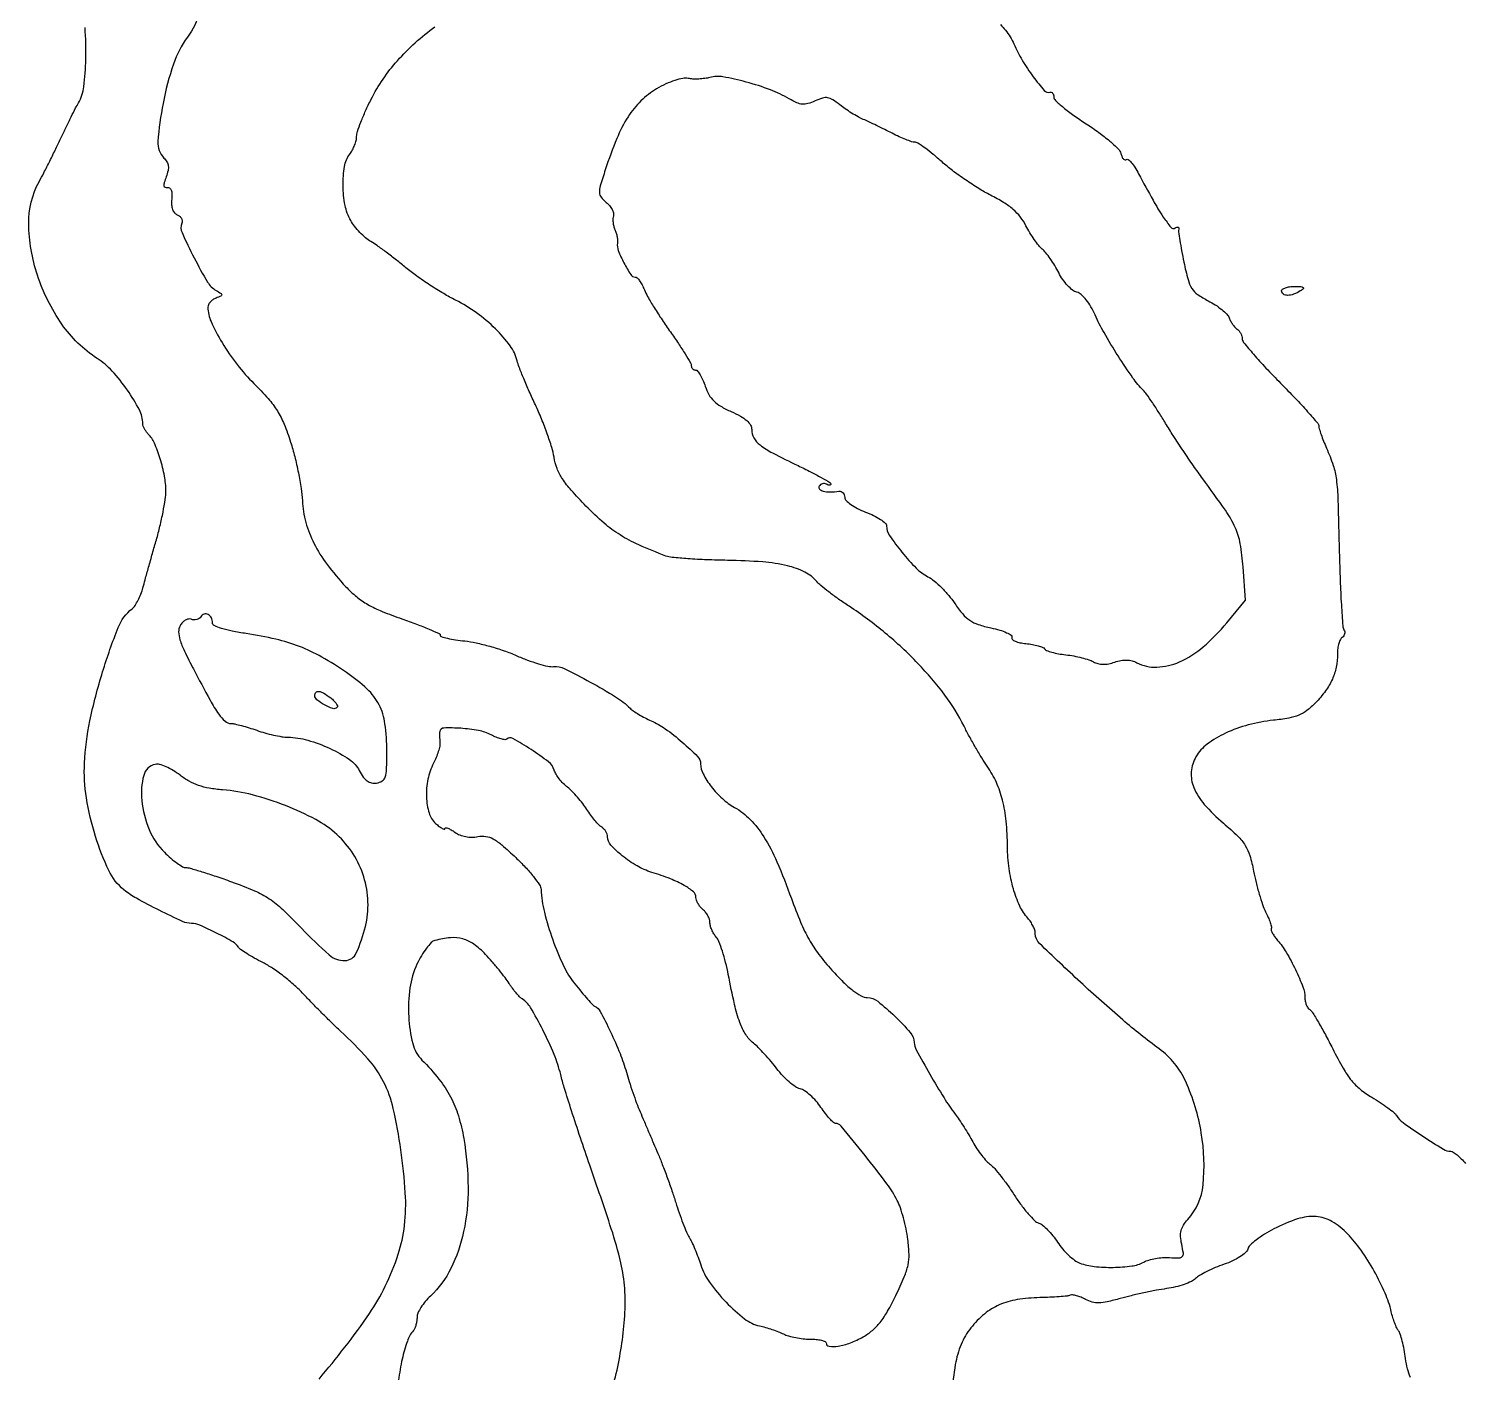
# Model space of a CAD drawing. Extents: x 0 to 1938, y 0 to 2000.
# Drawn here: x 1301.5 to 1610.3, y 1135.5 to 1424.4 of the extents above; entities that cross this region are included whole.
import ezdxf

# ---------------------------------------------------------------- set-up
doc = ezdxf.new("R2010")
doc.units = 0

msp = doc.modelspace()

# ---------------------------------------------------------------- linework, layer by layer
for points in [[(1338.305103, 1428.034007, -0.085689), (1335.589035, 1422.594584, 0.077723), (1332.584243, 1416.807932, 0.033124), (1330.354983, 1408.345646, 0.028366), (1329.242785, 1400.135328, 0.219246), (1330.551433, 1396.591424, -0.066448), (1331.187585, 1395.759277, -0.100653), (1331.472766, 1394.896885, -0.084767), (1331.421716, 1393.884724, -0.035965), (1331.030086, 1392.579133, 0.017943), (1330.608348, 1391.337503, 0.099873), (1330.543693, 1390.640294, 0.268021), (1330.781083, 1390.314946, 0.153984), (1331.278343, 1390.259448, -0.2046), (1331.765926, 1390.155925, -0.152323), (1332.105149, 1389.714879, -0.083503), (1332.258977, 1388.900507, -0.031176), (1332.209658, 1387.734096, 0.042272), (1332.185664, 1386.540286, 0.069541), (1332.389192, 1385.552779, 0.087971), (1332.802155, 1384.827503, 0.128524), (1333.396515, 1384.401337, -0.085362), (1333.923383, 1384.087862, -0.09364), (1334.295475, 1383.624924, -0.100377), (1334.456385, 1383.086126, -0.114632), (1334.382439, 1382.554238, 0.1999), (1334.439161, 1380.542708, 0.012802), (1337.04166, 1375.132929, 0.015391), (1339.916583, 1369.92961, 0.131666), (1341.804398, 1368.086497, -0.012832), (1342.824131, 1367.479037, -0.266374), (1342.984665, 1367.176042, -0.285508), (1342.79966, 1366.899526, -0.014294), (1341.75, 1366.460261, 0.058354), (1341.080799, 1366.108178, 0.059062), (1340.514062, 1365.612224, 0.06504), (1340.129058, 1365.054294, 0.11909), (1340, 1364.520129, 0.107233), (1340.675288, 1361.407641, 0.028865), (1343.045477, 1356.910127, 0.028926), (1346.285022, 1352.180612, 0.033315), (1349.910986, 1348.087916, -0.0169), (1352.976846, 1344.848057, -0.041091), (1354.945274, 1342.214598, -0.043089), (1356.402628, 1339.371128, -0.020283), (1357.807411, 1335.485758, -0.01589), (1358.675941, 1332.402707, -0.011408), (1359.456977, 1328.91002, -0.011539), (1360.048326, 1325.547947, -0.024244), (1360.319798, 1322.910053, 0.053305), (1361.075489, 1318.244629, 0.050159), (1362.807858, 1313.742497, 0.04421), (1365.628019, 1309.203232, 0.027707), (1369.657065, 1304.416697, 0.033758), (1371.967269, 1302.27217, 0.040219), (1374.419955, 1300.592974, 0.033011), (1377.482889, 1299.098463, 0.014111), (1381.75, 1297.493616, -0.006971), (1384.912566, 1296.355458, -0.011146), (1387.576562, 1295.286213, -0.00513), (1389.77124, 1294.321259, -0.294686), (1390, 1293.966822, 0.332303), (1390.219995, 1293.672358, 0.014393), (1391.542187, 1293.322435, 0.019627), (1393.237439, 1292.995191, 0.012148), (1395.25, 1292.737911, -0.028377), (1397.678783, 1292.346972, -0.014556), (1400.671397, 1291.597352, -0.014418), (1403.71705, 1290.64392, -0.021048), (1406.333479, 1289.616118, 0.015045), (1408.728567, 1288.641923, 0.016601), (1411.101218, 1287.847683, 0.016178), (1413.161432, 1287.305199, 0.077075), (1414.372384, 1287.218748, -0.135206), (1416.680017, 1286.784014, -0.010681), (1422.273977, 1283.897643, -0.014835), (1427.720598, 1280.725519, -0.054604), (1430.849641, 1278.266087, 0.044145), (1431.581991, 1277.665319, 0.015562), (1432.728243, 1276.934385, 0.015309), (1434.044532, 1276.205136, 0.017362), (1435.349641, 1275.589777, -0.054212), (1438.406721, 1273.862932, -0.023621), (1442.066807, 1270.96478, -0.017425), (1445.338325, 1267.905924, -0.198583), (1446, 1266.305637, 0.122953), (1446.542012, 1264.134823, 0.0432), (1448.303657, 1261.420615, 0.042163), (1450.700573, 1258.828683, 0.057102), (1453.28317, 1256.961006, -0.071639), (1456.678484, 1254.352615, -0.053619), (1459.594989, 1250.637558, -0.038361), (1462.402255, 1245.268106, -0.014436), (1465.520591, 1237.373439, 0.012749), (1467.522182, 1232.255575, 0.029185), (1469.347995, 1228.539253, 0.033077), (1471.441508, 1225.351815, 0.02158), (1474.245353, 1221.957528, 0.01458), (1476.691733, 1219.397665, 0.030134), (1478.773788, 1217.576506, 0.038506), (1480.51744, 1216.430545, 0.11992), (1481.86413, 1216.063981, -0.161964), (1484.098857, 1215.252807, -0.023942), (1487.768572, 1212.052289, -0.023596), (1491.116097, 1208.519864, -0.170378), (1491.958987, 1206.371154, 0.116929), (1492.386038, 1204.822788, 0.004496), (1495.31772, 1199.592811, 0.008786), (1498.362478, 1194.484146, 0.023633), (1500.7579, 1191, -0.013905), (1501.622328, 1189.793633, -0.006736), (1502.663396, 1188.20625, -0.006675), (1503.704109, 1186.522614, -0.009547), (1504.578336, 1185, 0.020792), (1505.448959, 1183.559657, 0.018089), (1506.475489, 1182.126129, 0.018469), (1507.499757, 1180.896532, 0.049882), (1508.338223, 1180.131502, -0.054561), (1509.259229, 1179.275275, -0.011997), (1510.634116, 1177.605427, -0.012346), (1512.137564, 1175.586727, -0.011589), (1513.572691, 1173.453819, 0.017125), (1515.002432, 1171.378887, 0.020594), (1516.489914, 1169.534818, 0.019752), (1517.848987, 1168.103319, 0.114536), (1518.734468, 1167.567988, -0.092731), (1519.566037, 1167.113026, -0.026822), (1520.652257, 1166.122826, -0.025979), (1521.779756, 1164.852828, -0.02507), (1522.783855, 1163.458048, 0.03326), (1523.844214, 1162.034837, 0.028226), (1525.140381, 1160.679961, 0.029197), (1526.466662, 1159.57924, 0.067861), (1527.598955, 1158.962377, 0.064361), (1530.685128, 1158.224206, 0.030522), (1534.77733, 1158.039092, 0.029984), (1538.743938, 1158.34022, 0.090088), (1541.315741, 1159.179408, -0.054345), (1542.39051, 1159.616827, -0.026334), (1543.838803, 1159.948728, -0.025753), (1545.399684, 1160.138719, -0.033624), (1546.837632, 1160.14218, 0.015847), (1548.938921, 1160.072552, 0.210995), (1549.630869, 1160.376969, 0.22477), (1549.847527, 1161.081711, 0.01807), (1549.490202, 1163.044612, -0.038408), (1549.262573, 1164.666624, -0.0758), (1549.37749, 1165.959367, -0.079381), (1549.86612, 1167.12026, -0.045765), (1550.783911, 1168.331839, 0.161741), (1554.093813, 1175.762487, 0.066118), (1553.716886, 1186.944925, 0.064912), (1550.361003, 1197.973837, 0.128622), (1544.645422, 1205.029372, -0.018476), (1536.8119, 1211.248835, -0.010255), (1527.706815, 1219.372572, -0.003942), (1518.900589, 1227.690526, -0.204278), (1518, 1229.802869, 0.07806), (1517.887622, 1230.5183, 0.034608), (1517.531445, 1231.407994, 0.033182), (1517.015373, 1232.317062, 0.038243), (1516.404919, 1233.105063, -0.075282), (1514.654326, 1235.746487, -0.039402), (1513.275381, 1239.45216, -0.035728), (1512.361909, 1243.82245, -0.030843), (1512.020036, 1248.5, 0.02126), (1511.72334, 1254.009082, 0.037637), (1510.946933, 1258.490283, 0.043639), (1509.619455, 1262.315658, 0.044845), (1507.657705, 1265.815652, -0.012441), (1506.515541, 1267.575738, -0.006216), (1505.154453, 1269.855123, -0.006167), (1503.803146, 1272.250991, -0.009046), (1502.679358, 1274.393276, 0.044459), (1498.535908, 1281.092923, 0.030436), (1492.74611, 1287.916894, 0.028728), (1485.737985, 1294.431376, 0.027426), (1477.923852, 1300.208508, -0.008342), (1475.690468, 1301.731455, -0.009314), (1473.590825, 1303.274548, -0.008727), (1471.852479, 1304.651386, -0.047724), (1471.003458, 1305.495833, 0.103215), (1468.435595, 1307.540159, 0.058318), (1464.68267, 1308.910779, 0.039968), (1459.363137, 1309.735248, 0.014757), (1451.776197, 1310.072037, -0.006096), (1447.336182, 1310.19213, -0.007871), (1443.264461, 1310.416197, -0.006174), (1439.871681, 1310.698669, -0.066824), (1438.535377, 1311.009952, -0.013546), (1432.693423, 1313.407228, -0.035443), (1428.687784, 1315.53016, -0.039136), (1425.253163, 1318.068409, -0.019878), (1421.335927, 1321.750158, -0.011998), (1418.162998, 1325.138138, -0.037478), (1416.264759, 1327.61598, -0.05277), (1415.130397, 1329.8307, -0.050834), (1414.467202, 1332.261663, 0.032896), (1413.973402, 1334.365722, 0.011577), (1412.99913, 1337.311239, 0.011436), (1411.775449, 1340.509166, 0.013154), (1410.459022, 1343.5, -0.00579), (1409.148064, 1346.363292, -0.006293), (1407.940689, 1349.178125, -0.005945), (1406.966092, 1351.613094, -0.030453), (1406.524968, 1353, 0.096552), (1405.016721, 1356.207323, 0.040295), (1401.878385, 1359.839247, 0.03794), (1397.788954, 1363.296218, 0.040188), (1393.29904, 1366.021953, -0.017579), (1390.723669, 1367.430324, -0.010574), (1387.766468, 1369.2709, -0.010584), (1384.900172, 1371.227819, -0.018152), (1382.608086, 1372.993939, 0.006718), (1380.541584, 1374.662908, 0.006221), (1378.377842, 1376.319772, 0.006219), (1376.415424, 1377.746454, 0.020657), (1375.076751, 1378.613734, -0.043877), (1373.941221, 1379.426564, -0.024603), (1372.707802, 1380.594543, -0.024383), (1371.569094, 1381.906847, -0.036244), (1370.718665, 1383.167479, -0.083026), (1369.516082, 1386.408027, -0.044176), (1369.081865, 1390.676197, -0.04423), (1369.392064, 1394.78721, -0.121554), (1370.531803, 1397.44113, 0.039072), (1371.093879, 1398.319096, 0.030195), (1371.568717, 1399.351785, 0.030975), (1371.89543, 1400.376373, 0.061766), (1372, 1401.219646, -0.081005), (1372.172664, 1402.27841, -0.011899), (1372.914334, 1404.328585, -0.013173), (1373.92087, 1406.727619, -0.010971), (1375.112625, 1409.223108, -0.065825), (1380.781227, 1417.527779, -0.052315), (1388.835937, 1424.821571, -0.052724)], [(1363.903641, 1134.003503, 0.008983), (1369.45507, 1140.849722, 0.016429), (1374.742102, 1148.093172, 0.036549), (1378.160266, 1154, 0.033143), (1380.936442, 1160.845712, 0.051327), (1382.305108, 1167.070106, 0.044733), (1382.475587, 1174.035127, 0.018975), (1381.515417, 1183.334994, 0.020712), (1379.886486, 1192.174013, 0.061846), (1377.797575, 1197.946808, 0.064845), (1374.419059, 1202.882626, 0.024447), (1368.530428, 1208.851479, -0.006782), (1366.720169, 1210.561199, -0.003699), (1364.542979, 1212.705574, -0.003685), (1362.361842, 1214.91823, -0.005846), (1360.530428, 1216.848346, 0.024965), (1358.646793, 1218.68733, 0.016386), (1356.309414, 1220.619266, 0.016497), (1353.903644, 1222.354824, 0.030256), (1351.820769, 1223.579331, -0.009826), (1349.987449, 1224.55868, -0.012764), (1348.349866, 1225.530981, -0.010462), (1347.030247, 1226.399809, -0.103883), (1346.575762, 1226.877415, 0.124855), (1345.366832, 1228.046856, 0.013098), (1341.872569, 1229.929446, 0.01418), (1338.29053, 1231.614158, 0.10318), (1336.44069, 1232, -0.108945), (1334.572079, 1232.412043, -0.007058), (1329.529962, 1234.83638, -0.010322), (1324.634783, 1237.403193, -0.045646), (1321.942347, 1239.224751, -0.110794), (1318.691446, 1243.37848, -0.035493), (1315.822626, 1250.722043, -0.035525), (1313.875864, 1259.019585, -0.052069), (1313.461124, 1266.5, -0.039496), (1314.621139, 1275.541097, -0.023197), (1317.351538, 1286.104406, -0.019682), (1320.716778, 1295.657679, -0.13101), (1323.698899, 1299.674855, 0.076917), (1324.326457, 1300.35448, 0.028243), (1324.995194, 1301.481358, 0.027199), (1325.598659, 1302.815704, 0.029332), (1326.036573, 1304.174855, -0.003713), (1326.500029, 1305.913729, -0.001087), (1327.238, 1308.579489, -0.001092), (1328.081644, 1311.576137, -0.001171), (1328.919093, 1314.5, 0.011585), (1329.694422, 1317.436725, 0.01084), (1330.351736, 1320.471875, 0.01088), (1330.817956, 1323.190543, 0.036031), (1330.955826, 1325, 0.047914), (1330.661981, 1328.194121, 0.028211), (1329.735368, 1331.917647, 0.027353), (1328.480017, 1335.304035, 0.094203), (1327.167875, 1337.232125, -0.039312), (1326.720956, 1337.755447, -0.035232), (1326.343063, 1338.361158, -0.036994), (1326.082256, 1338.955675, -0.085068), (1326, 1339.435647, 0.12119), (1325.263222, 1342.430761, 0.03179), (1322.676919, 1346.687556, 0.033108), (1319.390207, 1350.787719, 0.063763), (1316.180066, 1353.5, -0.097942), (1308.574186, 1360.866921, -0.072261), (1303.338006, 1371.387237, -0.075253), (1301.464389, 1382.479757, -0.130259), (1303.690476, 1391.5, 0.006185), (1304.7121, 1393.421619, 0.00287), (1305.993362, 1395.940625, 0.002842), (1307.308967, 1398.601959, 0.003958), (1308.4541, 1401, -0.002764), (1309.521181, 1403.248381, -0.002872), (1310.599581, 1405.456017, -0.002765), (1311.55392, 1407.355087, -0.012496), (1312.14451, 1408.446014, 0.098796), (1313.315579, 1411.930432, 0.026096), (1313.758619, 1417.81911, 0.025522), (1313.565431, 1424.687902, 0.024208)], [(1510.49761, 1425.271025, -0.03086), (1511.587245, 1424.065795, -0.029768), (1512.605314, 1422.621043, -0.034951), (1513.38539, 1421.138832, 0.03101), (1515.203845, 1417.616618, 0.024916), (1517.571211, 1414.068705, 0.017555), (1519.936675, 1411.103363, 0.290527), (1521.091818, 1410.75, -0.146574), (1521.437251, 1410.742243, -0.1361), (1521.733222, 1410.546608, -0.108625), (1521.932128, 1410.18233, -0.070966), (1522, 1409.706538, 0.209343), (1522.310496, 1408.997442, 0.013617), (1524.040736, 1407.485675, 0.017968), (1526.28547, 1405.761631, 0.012314), (1528.947185, 1403.962503, -0.015391), (1531.644979, 1402.114708, -0.019683), (1534.004373, 1400.242862, -0.017933), (1535.825886, 1398.55984, -0.134109), (1536.407522, 1397.549635, 0.039668), (1536.652843, 1396.845101, 0.083933), (1536.969653, 1396.363482, 0.15536), (1537.299802, 1396.177409, 0.252779), (1537.600563, 1396.26723, -0.380393), (1537.989273, 1396.289963, -0.047238), (1538.654836, 1395.653606, -0.036893), (1539.436549, 1394.602952, -0.020645), (1540.234839, 1393.223559, 0.00617), (1543.323025, 1387.512238, 0.020944), (1545.535552, 1383.902756, 0.025712), (1547.190265, 1381.695088, 0.373483), (1548.081112, 1381.55013, -0.052445), (1548.439611, 1381.722766, -0.15849), (1548.707206, 1381.730695, -0.259589), (1548.847872, 1381.587957, -0.126849), (1548.852557, 1381.32433, 0.093124), (1548.824726, 1380.75523, 0.004607), (1549.098945, 1378.891173, 0.00731), (1549.479521, 1376.672708, 0.005207), (1549.967957, 1374.198811, 0.013579), (1550.855893, 1370.448746, 0.075669), (1551.678891, 1368.558827, 0.101008), (1552.920634, 1367.2604, 0.033671), (1555.188898, 1365.903631, -0.025513), (1556.731119, 1365.014956, -0.02756), (1558.133882, 1363.994584, -0.028539), (1559.228369, 1362.993113, -0.105278), (1559.72578, 1362.20482, 0.036041), (1560.045112, 1361.499559, 0.028814), (1560.48472, 1360.790254, 0.029649), (1560.970709, 1360.178994, 0.0628), (1561.427058, 1359.783278, -0.07237), (1561.839003, 1359.412083, -0.050048), (1562.190122, 1358.890935, -0.04988), (1562.431956, 1358.307914, -0.070064), (1562.518037, 1357.751975, 0.169616), (1562.815195, 1356.937284, 0.006292), (1564.948915, 1354.395643, 0.010797), (1567.612442, 1351.434562, 0.007311), (1570.768037, 1348.172171, -0.005567), (1573.922864, 1344.933264, -0.008482), (1576.581861, 1342.045341, -0.003948), (1578.765829, 1339.551696, -0.179748), (1579, 1338.921356, 0.074737), (1579.087675, 1338.338076, 0.0096), (1579.483755, 1337.133153, 0.011044), (1580.016251, 1335.713629, 0.009002), (1580.646827, 1334.217881, -0.024417), (1582.077879, 1330.507948, -0.049267), (1582.763758, 1327.453259, -0.022935), (1583.095547, 1323.127731, -0.001898), (1583.399007, 1311.848156, 0.003647), (1583.583647, 1305.775422, 0.005511), (1583.841232, 1300.491755, 0.002339), (1584.131545, 1295.991018, 0.121716), (1584.396631, 1295.167254, -0.097772), (1584.561822, 1294.726584, -0.097638), (1584.547259, 1294.255973, -0.098237), (1584.355574, 1293.82839, -0.100319), (1584.016312, 1293.510081, 0.143265), (1583.624693, 1293.074785, 0.041458), (1583.298542, 1292.221684, 0.038003), (1583.074862, 1291.153015, 0.032601), (1583, 1290.006083, -0.047296), (1582.725125, 1287.106675, -0.058079), (1581.908844, 1284.514477, -0.05352), (1580.454056, 1282.020319, -0.032547), (1578.252915, 1279.407255, -0.037709), (1576.440062, 1277.783916, -0.066037), (1574.697654, 1276.779244, -0.053982), (1572.519919, 1276.145253, -0.017825), (1569.215876, 1275.680352, 0.038973), (1563.824322, 1274.687836, 0.045016), (1558.917564, 1272.89714, 0.050271), (1554.987641, 1270.539535, 0.099431), (1552.567284, 1267.844616, 0.115918), (1551.549839, 1264.587348, 0.116687), (1552.093499, 1261.226425, 0.083404), (1554.356639, 1257.60956, 0.034578), (1558.485502, 1253.556536, -0.015456), (1561.558003, 1250.762825, -0.060572), (1563.16874, 1248.774967, -0.068999), (1564.149625, 1246.591448, -0.023983), (1564.959751, 1243.229635, 0.013472), (1565.487978, 1240.816021, 0.011492), (1566.171319, 1238.30183, 0.011646), (1566.898947, 1236.043204, 0.031947), (1567.549258, 1234.5, -0.014732), (1568.102486, 1233.303924, -0.019978), (1568.525955, 1232.191778, -0.017324), (1568.802539, 1231.262292, -0.165165), (1568.772837, 1230.854988, 0.193619), (1568.766422, 1230.491891, 0.033409), (1569.059983, 1229.854545, 0.032103), (1569.52791, 1229.112501, 0.023803), (1570.133488, 1228.354988, -0.048131), (1571.987189, 1225.790028, -0.020799), (1573.965507, 1222.06332, -0.018821), (1575.579877, 1218.336675, -0.093056), (1576, 1216.098855, 0.047157), (1576.076072, 1215.294073, 0.046441), (1576.30164, 1214.513477, 0.050364), (1576.633022, 1213.868731, 0.110905), (1577.026859, 1213.4834, -0.115965), (1577.590074, 1212.921227, -0.006208), (1578.903939, 1210.744252, -0.009451), (1580.39806, 1208.083686, -0.006728), (1581.974947, 1205.049827, 0.012778), (1584.219406, 1200.856378, 0.040613), (1586.008689, 1198.230696, 0.053326), (1587.909702, 1196.331602, 0.03708), (1590.409252, 1194.60605, -0.012151), (1592.194959, 1193.500402, -0.014303), (1593.828332, 1192.365362, -0.013243), (1595.146452, 1191.33731, -0.081621), (1595.711163, 1190.692204, 0.098903), (1597.143839, 1189.164558, 0.009409), (1601.385066, 1186.253717, 0.007798), (1605.782844, 1183.453007, 0.138749), (1607.38388, 1183, -0.147492), (1607.915466, 1182.839703, -0.027972), (1608.735347, 1182.227127, -0.027695), (1609.64326, 1181.37625, -0.02233), (1610.522803, 1180.368943, 0.069998)], [(1424.592521, 1124.778741, 0.039033), (1428.013965, 1135.954312, 0.038388), (1429.68111, 1147.588496, 0.033518), (1429.672713, 1153.499895, 0.039941), (1428.849282, 1159.012739, 0.022798), (1426.787524, 1166.356679, 0.003964), (1422.156791, 1180, -0.002928), (1420.134457, 1185.917998, -0.003162), (1418.233848, 1191.709375, -0.002983), (1416.66483, 1196.696428, -0.015207), (1415.89364, 1199.5, 0.038902), (1414.477986, 1203.832919, 0.019224), (1412.052433, 1209.093987, 0.015511), (1409.409428, 1213.915263, 0.118982), (1407.627457, 1215.755454, -0.0592), (1407.0662, 1216.212002, -0.016988), (1406.312981, 1217.044106, -0.016842), (1405.520807, 1218.048074, -0.017169), (1404.803306, 1219.096822, 0.021319), (1403.933638, 1220.345625, 0.008229), (1402.626842, 1222.003949, 0.008129), (1401.149192, 1223.757887, 0.009942), (1399.709236, 1225.346822, 0.046583), (1397.226421, 1227.531293, 0.090506), (1394.853954, 1228.671313, 0.088615), (1392.197669, 1228.912779, 0.043203), (1388.833191, 1228.326696, 0.137639), (1388.051574, 1227.866231, 0.029188), (1387.015346, 1226.652078, 0.028484), (1385.942714, 1225.054168, 0.023711), (1384.985407, 1223.245569, 0.075318), (1383.468009, 1218.143062, 0.047662), (1383.197861, 1211.929409, 0.048517), (1384.061198, 1206.168775, 0.134233), (1386.054481, 1202.626823, -0.026621), (1389.693263, 1198.529808, -0.045954), (1392.194153, 1194.722272, -0.04809), (1393.88455, 1190.647175, -0.032513), (1395.042458, 1185.748277, -0.039787), (1395.967607, 1175.210295, -0.054262), (1395.012741, 1165.729911, -0.062378), (1392.267401, 1157.802747, -0.090609), (1387.864888, 1151.873786, 0.032026), (1386.768527, 1150.709609, 0.03299), (1385.841561, 1149.425946, 0.034942), (1385.194437, 1148.211577, 0.105326), (1385, 1147.29879, -0.036727), (1384.941402, 1146.502109, -0.031405), (1384.766217, 1145.678707, -0.032632), (1384.509804, 1144.948415, -0.073742), (1384.204141, 1144.45, 0.090905), (1382.909996, 1142.168747, 0.027546), (1381.807316, 1138.328793, 0.026557), (1381.022785, 1133.797993, 0.025887)], [(1598.702111, 1134.366392, -0.037869), (1598.083982, 1136.241654, -0.026629), (1597.665416, 1138.4244, 0.013073), (1597.34654, 1140.37111, 0.015502), (1596.940757, 1142.189925, 0.014397), (1596.509937, 1143.692098, 0.089116), (1596.13658, 1144.399113, -0.058515), (1595.758949, 1145.019599, -0.016846), (1595.324697, 1146.057864, -0.016701), (1594.910548, 1147.270725, -0.01706), (1594.581514, 1148.5, 0.046569), (1593.254406, 1152.498155, 0.024302), (1590.911676, 1157.201194, 0.024194), (1588.072264, 1161.738953, 0.039453), (1585.195843, 1165.25, 0.069126), (1581.819863, 1167.911089, 0.116356), (1578.388173, 1168.964476, 0.09744), (1574.417841, 1168.453042, 0.038419), (1569.318358, 1166.30197, 0.020398), (1567.302346, 1165.15632, 0.02524), (1565.529986, 1163.922786, 0.024925), (1564.177784, 1162.764442, 0.140118), (1563.698122, 1161.953619, -0.152146), (1563.230286, 1161.203671, -0.035241), (1562.023591, 1160.304082, -0.033229), (1560.424221, 1159.422582, -0.027232), (1558.613488, 1158.693369, 0.016995), (1556.725119, 1157.977441, 0.017078), (1554.892868, 1157.135976, 0.017162), (1553.349113, 1156.294634, 0.063104), (1552.471776, 1155.614633, -0.088029), (1551.583544, 1154.994106, -0.025357), (1550.023656, 1154.364754, -0.024664), (1548.161606, 1153.822324, -0.023994), (1546.238053, 1153.460029, 0.011672), (1544.049558, 1153.103416, 0.006239), (1541.36234, 1152.566101, 0.006207), (1538.631417, 1151.948983, 0.009635), (1536.293316, 1151.342182, -0.013448), (1533.479868, 1150.634868, -0.048621), (1531.648697, 1150.409904, -0.071904), (1530.21153, 1150.580991, -0.061068), (1528.793316, 1151.154086, 0.029021), (1527.841954, 1151.611291, 0.032613), (1526.879912, 1151.935195, 0.034548), (1526.037083, 1152.097717, 0.125329), (1525.5, 1152.028628, -0.068921), (1524.841952, 1151.867823, -0.006377), (1523.168657, 1151.718016, -0.008121), (1521.159491, 1151.596727, -0.006285), (1518.96777, 1151.527699, 0.034435), (1514.067078, 1151.096524, 0.064394), (1510.252741, 1149.978147, 0.070412), (1507.074891, 1148.010443, 0.049753), (1504.128856, 1145.01072, 0.071932), (1502.04396, 1141.479372, 0.054365), (1500.793191, 1137.147445, 0.033409), (1500.133757, 1130.93027, 0.008553)]]:
    msp.add_lwpolyline(points, format="xyb")
for points in [[(1448, 1413.930576, -0.03259), (1446.8843, 1413.703314, -0.02232), (1445.596689, 1413.585616, -0.02256), (1444.340583, 1413.583844, -0.041738), (1443.329155, 1413.713122, 0.100674), (1442.159871, 1413.724679, 0.032117), (1440.467735, 1413.28358, 0.029338), (1438.528029, 1412.513617, 0.023394), (1436.534626, 1411.467424, 0.061641), (1433.150385, 1408.877492, 0.057342), (1430.404939, 1405.481725, 0.043911), (1427.970892, 1400.778537, 0.018327), (1425.498831, 1394.072126, 0.006911), (1424.408474, 1390.580549, 0.079089), (1424.220786, 1389.156203, 0.163071), (1424.582929, 1388.164503, 0.054231), (1425.687237, 1387.052177, -0.045935), (1426.408245, 1386.349583, -0.05267), (1426.952144, 1385.556756, -0.060246), (1427.252243, 1384.795914, -0.145285), (1427.232354, 1384.197061, 0.072916), (1427.124319, 1383.590201, 0.035323), (1427.155928, 1382.800668, 0.034087), (1427.306547, 1381.967163, 0.0415), (1427.56339, 1381.217011, -0.031004), (1427.83689, 1380.469704, -0.025527), (1428.036957, 1379.644327, -0.026262), (1428.142173, 1378.865331, -0.060144), (1428.119466, 1378.274314, 0.134624), (1428.294374, 1376.677389, 0.026398), (1429.508615, 1374.026419, 0.022279), (1430.962529, 1371.52698, 0.25518), (1431.927855, 1371, -0.202098), (1432.335802, 1370.828088, -0.037722), (1432.868963, 1370.192188, -0.035054), (1433.416837, 1369.303085, -0.025701), (1433.900804, 1368.25, 0.035306), (1434.604284, 1366.793602, 0.008172), (1435.997453, 1364.45304, 0.008397), (1437.694937, 1361.80496, 0.008126), (1439.498629, 1359.185881, -0.00652), (1441.223262, 1356.698739, -0.009407), (1442.677722, 1354.451619, -0.005671), (1443.835359, 1352.539037, -0.134031), (1444, 1351.935881, 0.097571), (1444.070372, 1351.578693, 0.097588), (1444.270969, 1351.274915, 0.098282), (1444.570426, 1351.071497, 0.100525), (1444.922448, 1351, -0.229225), (1445.348991, 1350.793606, -0.033252), (1445.911821, 1349.976171, -0.032096), (1446.487355, 1348.849684, -0.022352), (1446.995174, 1347.514624, 0.047704), (1447.788702, 1345.709211, 0.072147), (1448.830623, 1344.348518, 0.062334), (1450.332137, 1343.210011, 0.02695), (1452.572726, 1342.070855, -0.022905), (1454.564217, 1341.078527, -0.053324), (1455.92446, 1340.118439, -0.076549), (1456.726142, 1339.1605, -0.136852), (1457, 1338.178675, 0.131037), (1457.469083, 1336.419519, 0.097737), (1458.793024, 1334.897878, 0.045667), (1461.475135, 1333.183878, 0.007617), (1466.953932, 1330.454839, -0.006459), (1469.654827, 1329.1173, -0.010221), (1471.930218, 1327.894336, -0.004527), (1473.810737, 1326.810945, -0.265773), (1474, 1326.480034, -0.21429), (1473.920518, 1326.303096, -0.17732), (1473.726548, 1326.226651, -0.099256), (1473.426232, 1326.279267, -0.045599), (1473.069098, 1326.457295, 0.108373), (1472.665803, 1326.598899, 0.099685), (1472.22714, 1326.565079, 0.095498), (1471.820631, 1326.360589, 0.090427), (1471.510081, 1326.016312, 0.344846), (1471.576614, 1325.417085, 0.136901), (1472.341234, 1324.975269, 0.064909), (1473.821476, 1324.793467, 0.030435), (1475.75, 1324.925354, -0.118956), (1476.226421, 1324.873861, -0.11553), (1476.632812, 1324.610786, -0.105809), (1476.905069, 1324.172075, -0.086359), (1477, 1323.626545, 0.201466), (1477.284423, 1322.94931, 0.040131), (1478.314, 1322.090244, 0.036443), (1479.766777, 1321.214883, 0.026162), (1481.5, 1320.44685, -0.022022), (1483.223617, 1319.700075, -0.031182), (1484.678125, 1318.87647, -0.03189), (1485.735198, 1318.087246, -0.219871), (1486, 1317.514181, 0.149586), (1486.642197, 1315.415632, 0.022045), (1489.317318, 1311.807796, 0.025368), (1492.395809, 1308.387353, 0.077653), (1494.905441, 1306.548898, -0.053462), (1496.234086, 1305.670657, -0.022771), (1497.815802, 1304.236732, -0.022217), (1499.379197, 1302.539609, -0.027147), (1500.6777, 1300.816169, 0.026418), (1502.386872, 1298.540774, 0.070028), (1503.894223, 1297.181179, 0.069998), (1505.718676, 1296.290148, 0.026379), (1508.469242, 1295.553146, -0.020013), (1510.339325, 1295.077484, -0.034805), (1511.838084, 1294.515612, -0.041583), (1512.84155, 1293.952503, -0.368704), (1512.966699, 1293.5, 0.329765), (1513.049389, 1293.092952, 0.079832), (1513.662651, 1292.696415, 0.051817), (1514.685767, 1292.367423, 0.028245), (1515.991262, 1292.168648, -0.019822), (1517.365342, 1291.983042, -0.025576), (1518.606407, 1291.698936, -0.024905), (1519.590364, 1291.366315, -0.158797), (1519.991262, 1291.034934, 0.164962), (1520.411014, 1290.696374, 0.02044), (1521.54509, 1290.331996, 0.022349), (1522.971983, 1290.004942, 0.016761), (1524.566492, 1289.768673, -0.01765), (1526.25963, 1289.514711, -0.016093), (1527.984159, 1289.13565, -0.016346), (1529.502889, 1288.696901, -0.04911), (1530.490709, 1288.265138, 0.066366), (1531.472623, 1287.875602, 0.057048), (1532.574837, 1287.730205, 0.051272), (1533.788907, 1287.833981, 0.036943), (1535.103338, 1288.185868, -0.037922), (1536.435322, 1288.539663, -0.05192), (1537.671154, 1288.638822, -0.056659), (1538.812478, 1288.481614, -0.060403), (1539.86338, 1288.073117, 0.134709), (1544.142986, 1287.099962, 0.093476), (1548.998117, 1288.23996, 0.07267), (1554.141768, 1291.479988, 0.043104), (1559.235343, 1296.655331), (1563.244264, 1301.5), (1562.706301, 1308.656725, 0.024515), (1562.082723, 1313.657838, 0.064049), (1561.010902, 1317.11062, 0.0444), (1558.884123, 1320.845379, 0.00722), (1554.025666, 1327.638749, -0.006624), (1552.040149, 1330.408035, -0.004269), (1549.809659, 1333.666631, -0.004291), (1547.682384, 1336.891532, -0.008062), (1546.028493, 1339.538828, 0.006163), (1544.601269, 1341.842732, 0.007125), (1543.183619, 1344.000889, 0.006444), (1541.935141, 1345.793544, 0.041068), (1541.218697, 1346.638446, -0.043717), (1538.998817, 1349.284599, -0.010601), (1535.822763, 1354.033872, -0.01132), (1532.783918, 1359.039632, -0.028592), (1530.871023, 1362.844972, 0.029189), (1529.975544, 1364.621076, 0.037948), (1528.945246, 1366.123163, 0.043138), (1527.894909, 1367.221002, 0.116905), (1526.949619, 1367.723426, -0.104932), (1526.035549, 1368.181866, -0.037084), (1524.956094, 1369.183677, -0.034851), (1523.898484, 1370.494528, -0.034379), (1523.02788, 1371.945351, 0.017956), (1522.186614, 1373.457659, 0.016448), (1521.215362, 1374.951637, 0.016712), (1520.260237, 1376.227086, 0.050514), (1519.5, 1377, -0.05036), (1518.740314, 1377.771879, -0.01675), (1517.787394, 1379.042959, -0.016482), (1516.819176, 1380.530987, -0.018038), (1515.981504, 1382.036255, 0.048853), (1514.782276, 1383.909803, 0.047783), (1513.234292, 1385.53037, 0.040156), (1511.170102, 1387.043439, 0.02097), (1508.385997, 1388.601973, -0.020554), (1505.851509, 1390.018002, -0.012294), (1502.955048, 1391.895823, -0.012299), (1500.158758, 1393.910643, -0.020838), (1497.934476, 1395.748821, 0.011266), (1496.039186, 1397.377151, 0.015383), (1494.255822, 1398.751216, 0.012152), (1492.729422, 1399.79867, 0.145289), (1492.051188, 1400, -0.081542), (1491.392513, 1400.108138, -0.012695), (1490.149181, 1400.563167, -0.013848), (1488.698665, 1401.183148, -0.011665), (1487.198118, 1401.917165, 0.004113), (1485.599198, 1402.729453, 0.003224), (1483.851947, 1403.585079, 0.003259), (1482.216006, 1404.360063, 0.007984), (1481, 1404.902982, -0.025039), (1479.858341, 1405.460139, -0.012737), (1478.479508, 1406.267209, -0.012621), (1477.096399, 1407.17392, -0.018435), (1475.930239, 1408.0465, 0.027487), (1474.417552, 1409.136238, 0.103901), (1473.332283, 1409.547546, 0.111787), (1472.216788, 1409.472199, 0.034372), (1470.627586, 1408.876178, -0.035612), (1469.068436, 1408.29583, -0.090992), (1467.874112, 1408.171591, -0.085364), (1466.66805, 1408.47717, -0.028783), (1465.050421, 1409.311144, 0.043205), (1461.007605, 1411.250147, 0.024074), (1455.806868, 1412.931668, 0.021658), (1450.814499, 1414.054699, 0.111473)], [(1575, 1368, -0.05437), (1573.582896, 1367.288872, -0.089354), (1572.2663, 1367.051693, -0.147327), (1571.363212, 1367.323695, -0.251537), (1571, 1368, -0.242407), (1571.19699, 1368.382445, -0.069028), (1571.807812, 1368.701752, -0.052836), (1572.696678, 1368.917643, -0.03458), (1573.75, 1368.984687, -0.011096), (1575.150937, 1368.945789, -0.155556), (1575.616929, 1368.771138, -0.461139), (1575.628119, 1368.487379, -0.043106)], [(1338.467948, 1297.948138, -0.107235), (1338.107288, 1297.574128, -0.081844), (1337.588153, 1297.338183, -0.077538), (1336.993187, 1297.273376, -0.080206), (1336.414104, 1297.394588, 0.136235), (1335.808406, 1297.452673, 0.086325), (1335.137287, 1297.209655, 0.075023), (1334.503823, 1296.708397, 0.065147), (1334.010414, 1296.01946, 0.132102), (1333.702935, 1294.698599, 0.066502), (1333.989131, 1292.998516, 0.037333), (1334.939549, 1290.578456, 0.008975), (1336.881078, 1286.725804, 0.003366), (1340.486158, 1279.991, 0.026568), (1342.340758, 1276.975122, 0.063787), (1343.686595, 1275.476877, 0.177211), (1344.990547, 1274.984944, -0.051232), (1345.819443, 1274.891425, -0.010916), (1347.231598, 1274.551001, -0.011308), (1348.8579, 1274.081592, -0.010544), (1350.5, 1273.528836, 0.017701), (1352.23023, 1272.973854, 0.01432), (1354.121793, 1272.498201, 0.014561), (1355.893619, 1272.160025, 0.035839), (1357.212487, 1272.043893, -0.06581), (1361.479223, 1271.409465, -0.039622), (1366.27836, 1269.612682, -0.039394), (1370.455844, 1267.241896, -0.125302), (1372.571961, 1264.860843, 0.035211), (1373.414423, 1263.479455, 0.083123), (1374.263425, 1262.627905, 0.106009), (1375.203322, 1262.219616, 0.085189), (1376.307734, 1262.188015, 0.107251), (1377.501072, 1262.630457, 0.17457), (1378.153172, 1263.476942, 0.070256), (1378.438438, 1265.134119, 0.007723), (1378.495436, 1269, 0.033133), (1378.097323, 1274.938108, 0.084993), (1376.817774, 1279.034404, 0.087662), (1374.276061, 1282.397227, 0.036832), (1369.833521, 1285.953651, 0.021779), (1364.504545, 1289.278991, 0.036089), (1359.716629, 1291.545867, 0.035536), (1354.600055, 1293.123007, 0.020358), (1348.25, 1294.326138, -0.012494), (1345.198027, 1294.85482, -0.028085), (1342.923544, 1295.442054, -0.032531), (1341.37434, 1296.049821, -0.290778), (1341, 1296.639085, 0.117223), (1340.742395, 1297.722764, 0.158017), (1340.037973, 1298.434541, 0.200219), (1339.177948, 1298.505167, 0.177827)], [(1366.426999, 1280.478529, -0.032686), (1367.122548, 1279.877015, -0.05375), (1367.614232, 1279.275203, -0.074667), (1367.848664, 1278.762101, -0.272701), (1367.762646, 1278.429312, -0.283342), (1366.846761, 1278.211781, -0.045439), (1365.084894, 1278.9772, -0.045449), (1363.460049, 1280.068627, -0.225845), (1363, 1281.035184, -0.190337), (1363.261173, 1281.69641, -0.249883), (1363.86531, 1281.902473, -0.097719), (1364.911048, 1281.513806, -0.024258)], [(1389.884846, 1273.25, 0.031989), (1389.850068, 1272.857587, 0.009639), (1389.846975, 1272.258392, 0.009616), (1389.869455, 1271.584553, 0.010306), (1389.917632, 1270.927504, -0.074664), (1389.873346, 1270.126711, -0.023253), (1389.57367, 1268.956974, -0.022669), (1389.112379, 1267.663728, -0.023186), (1388.538948, 1266.427504, 0.070168), (1387.330769, 1263.01827, 0.059098), (1387.015222, 1259.197942, 0.063529), (1387.580122, 1255.75307, 0.137306), (1389, 1253.5, 0.018456), (1389.768274, 1252.854654, 0.039912), (1390.4125, 1252.430764, 0.075622), (1390.842693, 1252.273133, 0.474165), (1391, 1252.401716, -0.428879), (1391.164381, 1252.558107, -0.075999), (1391.630188, 1252.462948, -0.043412), (1392.321629, 1252.137436, -0.021065), (1393.145319, 1251.610768, 0.058416), (1394.214757, 1251.034404, 0.047255), (1395.467643, 1250.669823, 0.046296), (1396.794973, 1250.541726, 0.050312), (1398.085633, 1250.667127, -0.084791), (1399.781699, 1250.715001, -0.091176), (1401.351316, 1250.189952, -0.052247), (1403.240102, 1248.872499, -0.011019), (1406.226028, 1246.170668, -0.015681), (1408.27975, 1244.102563, -0.020109), (1410.028619, 1242.069267, -0.018378), (1411.334324, 1240.291091, -0.137115), (1411.664713, 1239.307605, 0.04829), (1412.392528, 1234.42812, 0.024746), (1414.187446, 1228.501053, 0.024665), (1416.519173, 1222.874297, 0.057211), (1418.929186, 1219, 0.006423), (1420.353866, 1217.251211, 0.008864), (1421.680357, 1215.720968, 0.006055), (1422.823599, 1214.479005, 0.100351), (1423.280541, 1214.156486, -0.169924), (1424.416085, 1213.096024, -0.009567), (1426.603369, 1208.723202, -0.01575), (1428.664364, 1204.022149, -0.027618), (1430.02614, 1200, 0.009719), (1430.628455, 1197.986545, 0.006036), (1431.409467, 1195.646875, 0.006054), (1432.23633, 1193.355834, 0.010878), (1432.978061, 1191.5, 0.000113), (1433.781289, 1189.611824, 0.000055), (1434.805575, 1187.20625, 0.000055), (1435.870764, 1184.70614, 0.00008), (1436.811408, 1182.5, -0.008508), (1437.751083, 1180.188913, -0.004785), (1438.817165, 1177.353125, -0.004773), (1439.839046, 1174.468691, -0.007778), (1440.644494, 1172, 0.00885), (1441.384702, 1169.747661, 0.008911), (1442.202557, 1167.528125, 0.008763), (1442.983179, 1165.620325, 0.035122), (1443.56093, 1164.5, -0.027946), (1444.113163, 1163.465831, -0.010097), (1444.784149, 1161.940396, -0.009978), (1445.453289, 1160.236687, -0.011696), (1446.017267, 1158.594966, 0.079245), (1447.912295, 1154.823967, 0.035892), (1451.46437, 1150.568756, 0.035233), (1455.460548, 1146.97066, 0.112514), (1458.68943, 1145.456458, -0.017063), (1459.933545, 1145.140714, -0.011004), (1461.352359, 1144.69455, -0.011063), (1462.722133, 1144.1964, -0.020414), (1463.807962, 1143.722204, 0.04399), (1464.936873, 1143.291276, 0.020999), (1466.449059, 1142.929647, 0.020631), (1468.071128, 1142.682029, 0.027564), (1469.557962, 1142.6, -0.021918), (1470.877171, 1142.542143, -0.035192), (1471.988901, 1142.365, -0.039499), (1472.791167, 1142.110379, -0.3051), (1473, 1141.8, 0.377517), (1473.646942, 1141.065277, 0.072383), (1475.577198, 1141.09929, 0.050769), (1478.214155, 1141.810907, 0.036766), (1480.970859, 1143.103778, 0.048667), (1482.947099, 1144.482922, 0.048925), (1484.615631, 1146.215821, 0.038386), (1486.212369, 1148.590464, 0.016165), (1487.999694, 1151.999368, 0.01185), (1489.815533, 1155.991531, 0.047958), (1490.623381, 1158.536756, 0.059995), (1490.840442, 1160.898453, 0.025928), (1490.587494, 1164.051971, 0.018552), (1490.205177, 1166.292834, 0.014809), (1489.63279, 1168.676155, 0.015061), (1488.970263, 1170.853071, 0.036175), (1488.317424, 1172.406381, 0.043099), (1486.076885, 1176.009356, 0.008314), (1481.369422, 1182.086033, 0.00317), (1476.214374, 1188.433823, 0.224244), (1475.015443, 1189, -0.195017), (1474.60323, 1189.167133, -0.01624), (1473.785798, 1190.013648, -0.019764), (1472.854255, 1191.128812, -0.013918), (1471.893336, 1192.450715, 0.031181), (1470.831037, 1193.810824, 0.030109), (1469.596093, 1195.045235, 0.031527), (1468.37675, 1195.995387, 0.088483), (1467.393251, 1196.437436, -0.089216), (1466.38023, 1196.894528, -0.027496), (1465.048281, 1197.921453, -0.026535), (1463.65673, 1199.256929, -0.026261), (1462.409326, 1200.736721, 0.012681), (1461.156976, 1202.306974, 0.010547), (1459.749074, 1203.913193, 0.010689), (1458.396889, 1205.329703, 0.028194), (1457.3529, 1206.265637, -0.083944), (1455.718471, 1208.096414, -0.052561), (1454.449889, 1210.681048, -0.032046), (1453.293986, 1214.59483, -0.008408), (1451.953585, 1221, 0.0142), (1451.377031, 1223.604268, 0.016276), (1450.675615, 1226.05438, 0.015536), (1449.953205, 1228.08086, 0.084005), (1449.353519, 1229.078741, -0.04192), (1448.83542, 1229.796918, -0.033193), (1448.397596, 1230.648691, -0.034205), (1448.096615, 1231.499411, -0.068022), (1448, 1232.206296, 0.079067), (1447.891192, 1232.890067, 0.044313), (1447.559375, 1233.665833, 0.042847), (1447.073988, 1234.409302, 0.053561), (1446.5, 1235, -0.047368), (1445.926061, 1235.57623, -0.041254), (1445.440625, 1236.276316, -0.043371), (1445.107593, 1236.989022, -0.087835), (1445, 1237.596765, 0.220923), (1444.4422, 1238.79758, 0.046278), (1442.48996, 1240.157923, 0.035923), (1439.507856, 1241.577449, 0.017149), (1435.5, 1242.986913, -0.053495), (1432.315899, 1244.3737, -0.040103), (1429.152703, 1246.527606, -0.039336), (1426.686495, 1248.855735, -0.185991), (1426, 1250.637401, 0.085645), (1425.906422, 1251.179708, 0.052924), (1425.625761, 1251.764458, 0.051202), (1425.21334, 1252.300757, 0.063181), (1424.725993, 1252.70031, -0.061806), (1424.110969, 1253.201729, -0.016416), (1423.26473, 1254.146341, -0.016392), (1422.365846, 1255.292867, -0.01621), (1421.54051, 1256.5, 0.022092), (1420.644147, 1257.778487, 0.015435), (1419.528003, 1259.140475, 0.015605), (1418.374748, 1260.381913, 0.030995), (1417.373625, 1261.276085, -0.033739), (1416.465802, 1262.095917, -0.027096), (1415.60307, 1263.090244, -0.027858), (1414.90452, 1264.100925, -0.060509), (1414.513373, 1264.957867, 0.152255), (1413.280539, 1266.723585, 0.020199), (1409.525169, 1269.397184, 0.015851), (1405.572796, 1271.801964, 0.337031), (1404.29471, 1271.628044, -0.234169), (1403.91619, 1271.500355, -0.032364), (1403.078069, 1271.669731, -0.031524), (1402.044402, 1272.020486, -0.021775), (1400.922876, 1272.539882, 0.072836), (1398.214896, 1273.472986, 0.030553), (1394.38042, 1273.956101, 0.023471), (1390.754398, 1274.018884, 0.361866)], [(1328.693213, 1266.211334, 0.284436), (1326.189364, 1263.824604, 0.089653), (1325.777881, 1258.440646, 0.073382), (1327.373439, 1252.167057, 0.097772), (1330.64005, 1247.293283, 0.018763), (1331.999307, 1246.032385, 0.02316), (1333.360123, 1244.967402, 0.022435), (1334.560285, 1244.193268, 0.132774), (1335.275263, 1244, -0.070833), (1336.155787, 1243.87463, -0.004338), (1338.702663, 1243.110345, -0.006386), (1341.727375, 1242.131487, -0.00468), (1345.058597, 1240.971388, -0.014827), (1350.028121, 1239.020258, -0.0455), (1353.207809, 1237.304941, -0.043482), (1356.100862, 1235.000813, -0.012657), (1360.135224, 1230.971388, 0.021881), (1366.083164, 1225.245899, 0.189833), (1369.473326, 1224.018423, 0.287229), (1371.932756, 1225.655242, 0.046222), (1373.896321, 1231.354257, 0.068785), (1374.441715, 1236.678794, 0.066706), (1373.53475, 1242.010506, 0.066227), (1371.246139, 1246.948874, 0.066101), (1367.744805, 1251.120677, 0.062111), (1363.190487, 1254.347928, 0.030074), (1356.696272, 1257.344341, 0.029692), (1349.609092, 1259.636415, 0.043642), (1343.156339, 1260.718831, -0.023002), (1340.292955, 1261.078528, -0.04036), (1337.981981, 1261.672651, -0.04469), (1335.963288, 1262.578106, -0.0371), (1334, 1263.878811, 0.029037), (1332.527389, 1264.88894, 0.032275), (1330.997381, 1265.682846, 0.034137), (1329.621529, 1266.178643, 0.121808)]]:
    msp.add_lwpolyline(points, format="xyb", close=True)

doc.saveas('drawing.dxf')
